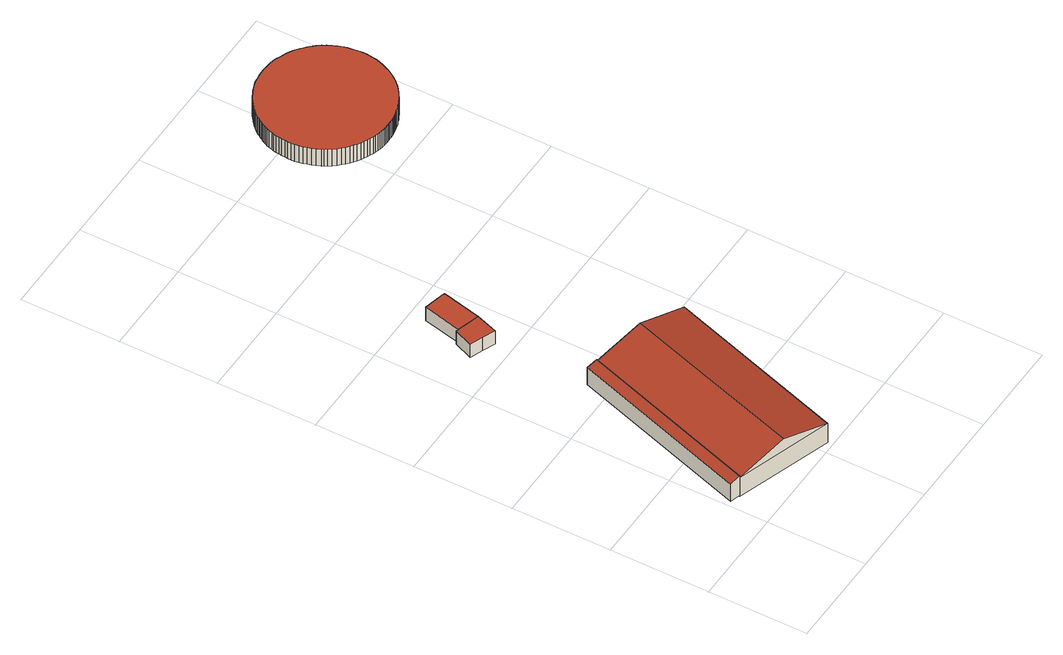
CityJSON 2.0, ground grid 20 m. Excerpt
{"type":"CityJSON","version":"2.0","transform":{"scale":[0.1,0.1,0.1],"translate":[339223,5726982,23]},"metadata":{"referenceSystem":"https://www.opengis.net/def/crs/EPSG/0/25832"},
"CityObjects":{
"building1":{"type":"Building","attributes":{"Geometrietyp2DReferenz":"3000","Gemeindeschluessel":"05170048","function":"51009_1610","roofType":"2100","measuredHeight":4.79},"geometry":[{"type":"Solid","lod":"2","boundaries":[[[[0,1,2,3]],[[4,5,1,0]],[[6,7,5,4]],[[3,2,7,6]],[[4,0,3,6]],[[1,5,7,2]]]],"semantics":{"surfaces":[{"type":"WallSurface"},{"type":"RoofSurface"},{"type":"GroundSurface"}],"values":[[0,0,0,0,1,2]]}}]},
"building2":{"type":"Building","attributes":{"Geometrietyp2DReferenz":"3000","Gemeindeschluessel":"05170048","function":"31001_2724","roofType":"3100","measuredHeight":7.46},"address":[{"country":"Germany","locality":"Wesel","thoroughfareNumber":"24","thoroughfareName":"Auf dem Heidchen"}],"geometry":[{"type":"Solid","lod":"2","boundaries":[[[[8,9,10,11]],[[12,13,9,8]],[[14,15,13,12]],[[11,10,15,14]],[[8,16,12]],[[14,17,11]],[[11,17,16,8]],[[12,16,17,14]],[[9,13,15,10]]]],"semantics":{"surfaces":[{"type":"WallSurface"},{"type":"RoofSurface"},{"type":"GroundSurface"}],"values":[[0,0,0,0,0,0,1,1,2]]}}]},
"building3":{"type":"Building","attributes":{"Geometrietyp2DReferenz":"3000","Gemeindeschluessel":"05170048","function":"51009_1610","roofType":"1000","measuredHeight":3.27},"geometry":[{"type":"Solid","lod":"2","boundaries":[[[[18,19,20,21]],[[22,23,19,18]],[[24,25,23,22]],[[26,27,25,24]],[[28,29,27,26]],[[21,20,29,28]],[[26,24,22,18,21,28]],[[19,23,25,27,29,20]]]],"semantics":{"surfaces":[{"type":"WallSurface"},{"type":"RoofSurface"},{"type":"GroundSurface"}],"values":[[0,0,0,0,0,0,1,2]]}}]},
"building4":{"type":"Building","attributes":{"Geometrietyp2DReferenz":"3000","Gemeindeschluessel":"05170048","function":"51009_1610","roofType":"1000","measuredHeight":3.29},"geometry":[{"type":"Solid","lod":"2","boundaries":[[[[30,31,32,33]],[[34,35,31,30]],[[21,20,35,34]],[[28,29,20,21]],[[33,32,29,28]],[[21,34,30,33,28]],[[31,35,20,29,32]]]],"semantics":{"surfaces":[{"type":"WallSurface"},{"type":"RoofSurface"},{"type":"GroundSurface"}],"values":[[0,0,0,0,0,1,2]]}}]},
"building5":{"type":"Building","attributes":{"Geometrietyp2DReferenz":"3000","Gemeindeschluessel":"05170048","function":"51003_1201","roofType":"1000","measuredHeight":4.08},"geometry":[{"type":"Solid","lod":"2","boundaries":[[[[36,37,38,39]],[[40,41,37,36]],[[42,43,41,40]],[[44,45,43,42]],[[46,47,45,44]],[[48,49,47,46]],[[50,51,49,48]],[[52,53,51,50]],[[54,55,53,52]],[[56,57,55,54]],[[58,59,57,56]],[[60,61,59,58]],[[62,63,61,60]],[[64,65,63,62]],[[66,67,65,64]],[[68,69,67,66]],[[70,71,69,68]],[[72,73,71,70]],[[74,75,73,72]],[[76,77,75,74]],[[78,79,77,76]],[[80,81,79,78]],[[82,83,81,80]],[[84,85,83,82]],[[86,87,85,84]],[[88,89,87,86]],[[90,91,89,88]],[[92,93,91,90]],[[94,95,93,92]],[[96,97,95,94]],[[98,99,97,96]],[[100,101,99,98]],[[102,103,101,100]],[[104,105,103,102]],[[106,107,105,104]],[[108,109,107,106]],[[110,111,109,108]],[[112,113,111,110]],[[114,115,113,112]],[[116,117,115,114]],[[118,119,117,116]],[[120,121,119,118]],[[122,123,121,120]],[[124,125,123,122]],[[126,127,125,124]],[[128,129,127,126]],[[130,131,129,128]],[[132,133,131,130]],[[134,135,133,132]],[[136,137,135,134]],[[138,139,137,136]],[[140,141,139,138]],[[142,143,141,140]],[[144,145,143,142]],[[146,147,145,144]],[[148,149,147,146]],[[150,151,149,148]],[[152,153,151,150]],[[154,155,153,152]],[[156,157,155,154]],[[158,159,157,156]],[[160,161,159,158]],[[162,163,161,160]],[[164,165,163,162]],[[166,167,165,164]],[[168,169,167,166]],[[170,171,169,168]],[[172,173,171,170]],[[174,175,173,172]],[[176,177,175,174]],[[178,179,177,176]],[[180,181,179,178]],[[182,183,181,180]],[[184,185,183,182]],[[186,187,185,184]],[[188,189,187,186]],[[190,191,189,188]],[[192,193,191,190]],[[194,195,193,192]],[[196,197,195,194]],[[198,199,197,196]],[[200,201,199,198]],[[202,203,201,200]],[[204,205,203,202]],[[206,207,205,204]],[[208,209,207,206]],[[210,211,209,208]],[[212,213,211,210]],[[214,215,213,212]],[[216,217,215,214]],[[218,219,217,216]],[[220,221,219,218]],[[222,223,221,220]],[[224,225,223,222]],[[226,227,225,224]],[[228,229,227,226]],[[230,231,229,228]],[[232,233,231,230]],[[234,235,233,232]],[[236,237,235,234]],[[238,239,237,236]],[[240,241,239,238]],[[242,243,241,240]],[[244,245,243,242]],[[246,247,245,244]],[[248,249,247,246]],[[250,251,249,248]],[[252,253,251,250]],[[254,255,253,252]],[[256,257,255,254]],[[258,259,257,256]],[[260,261,259,258]],[[262,263,261,260]],[[264,265,263,262]],[[266,267,265,264]],[[268,269,267,266]],[[270,271,269,268]],[[272,273,271,270]],[[274,275,273,272]],[[276,277,275,274]],[[278,279,277,276]],[[280,281,279,278]],[[282,283,281,280]],[[284,285,283,282]],[[286,287,285,284]],[[39,38,287,286]],[[284,282,280,278,276,274,272,270,268,266,264,262,260,258,256,254,252,250,248,246,244,242,240,238,236,234,232,230,228,226,224,222,220,218,216,214,212,210,208,206,204,202,200,198,196,194,192,190,188,186,184,182,180,178,176,174,172,170,168,166,164,162,160,158,156,154,152,150,148,146,144,142,140,138,136,134,132,130,128,126,124,122,120,118,116,114,112,110,108,106,104,102,100,98,96,94,92,90,88,86,84,82,80,78,76,74,72,70,68,66,64,62,60,58,56,54,52,50,48,46,44,42,40,36,39,286]],[[37,41,43,45,47,49,51,53,55,57,59,61,63,65,67,69,71,73,75,77,79,81,83,85,87,89,91,93,95,97,99,101,103,105,107,109,111,113,115,117,119,121,123,125,127,129,131,133,135,137,139,141,143,145,147,149,151,153,155,157,159,161,163,165,167,169,171,173,175,177,179,181,183,185,187,189,191,193,195,197,199,201,203,205,207,209,211,213,215,217,219,221,223,225,227,229,231,233,235,237,239,241,243,245,247,249,251,253,255,257,259,261,263,265,267,269,271,273,275,277,279,281,283,285,287,38]]]],"semantics":{"surfaces":[{"type":"WallSurface"},{"type":"RoofSurface"},{"type":"GroundSurface"}],"values":[[0,0,0,0,0,0,0,0,0,0,0,0,0,0,0,0,0,0,0,0,0,0,0,0,0,0,0,0,0,0,0,0,0,0,0,0,0,0,0,0,0,0,0,0,0,0,0,0,0,0,0,0,0,0,0,0,0,0,0,0,0,0,0,0,0,0,0,0,0,0,0,0,0,0,0,0,0,0,0,0,0,0,0,0,0,0,0,0,0,0,0,0,0,0,0,0,0,0,0,0,0,0,0,0,0,0,0,0,0,0,0,0,0,0,0,0,0,0,0,0,0,0,0,0,0,0,1,2]]}}]}
},
"vertices":[
[5,77,58],[5,77,16],[25,71,16],[25,71,64],[123,440,58],[123,440,16],[143,433,64],[143,433,16],
[218,8,60],[218,8,14],[336,371,14],[336,371,60],[25,71,60],[25,71,14],[143,433,60],[143,433,14],[122,40,88],[239,402,88],
[127,630,47],[127,630,14],[142,674,14],[142,674,47],[102,640,47],[102,640,14],[76,650,47],[76,650,14],[92,688,47],[92,688,14],[97,687,47],[97,687,14],
[155,755,47],[155,755,14],[115,764,14],[115,764,47],[160,753,47],[160,753,14],
[349,1128,48],[349,1128,7],[353,1120,7],[353,1120,48],[346,1135,48],[346,1135,7],[344,1143,48],[344,1143,7],[342,1150,48],[342,1150,7],[340,1157,48],[340,1157,7],[339,1165,48],[339,1165,7],[339,1172,48],[339,1172,7],[338,1179,48],[338,1179,7],[339,1185,48],[339,1185,7],[339,1192,48],[339,1192,7],[340,1198,48],[340,1198,7],[341,1204,48],[341,1204,7],[342,1210,48],[342,1210,7],[344,1215,48],[344,1215,7],[345,1221,48],[345,1221,7],[347,1226,48],[347,1226,7],[349,1230,48],[349,1230,7],[351,1235,48],[351,1235,7],[353,1239,48],[353,1239,7],[356,1243,48],[356,1243,7],[358,1247,48],[358,1247,7],[361,1251,48],[361,1251,7],[363,1255,48],[363,1255,7],[367,1259,48],[367,1259,7],[370,1263,48],[370,1263,7],[374,1267,48],[374,1267,7],[378,1271,48],[378,1271,7],[382,1275,48],[382,1275,7],[387,1279,48],[387,1279,7],[392,1283,48],[392,1283,7],[397,1287,48],[397,1287,7],[403,1290,48],[403,1290,7],[409,1293,48],[409,1293,7],[415,1296,48],[415,1296,7],[422,1299,48],[422,1299,7],[429,1302,48],[429,1302,7],[437,1304,48],[437,1304,7],[444,1305,48],[444,1305,7],[452,1306,48],[452,1306,7],[461,1307,48],[461,1307,7],[467,1307,48],[467,1307,7],[473,1307,48],[473,1307,7],[481,1306,48],[481,1306,7],[489,1305,48],[489,1305,7],[497,1304,48],[497,1304,7],[504,1302,48],[504,1302,7],[511,1299,48],[511,1299,7],[518,1296,48],[518,1296,7],[525,1293,48],[525,1293,7],[531,1290,48],[531,1290,7],[536,1287,48],[536,1287,7],[542,1283,48],[542,1283,7],[547,1279,48],[547,1279,7],[551,1275,48],[551,1275,7],[556,1271,48],[556,1271,7],[560,1267,48],[560,1267,7],[563,1263,48],[563,1263,7],[567,1259,48],[567,1259,7],[570,1255,48],[570,1255,7],[573,1251,48],[573,1251,7],[575,1247,48],[575,1247,7],[578,1243,48],[578,1243,7],[580,1239,48],[580,1239,7],[582,1235,48],[582,1235,7],[584,1230,48],[584,1230,7],[586,1226,48],[586,1226,7],[588,1221,48],[588,1221,7],[590,1215,48],[590,1215,7],[591,1210,48],[591,1210,7],[592,1204,48],[592,1204,7],[593,1198,48],[593,1198,7],[594,1192,48],[594,1192,7],[595,1185,48],[595,1185,7],[595,1179,48],[595,1179,7],[595,1172,48],[595,1172,7],[594,1165,48],[594,1165,7],[593,1157,48],[593,1157,7],[592,1150,48],[592,1150,7],[590,1143,48],[590,1143,7],[587,1135,48],[587,1135,7],[584,1128,48],[584,1128,7],[581,1120,48],[581,1120,7],[578,1115,48],[578,1115,7],[575,1110,48],[575,1110,7],[570,1103,48],[570,1103,7],[565,1096,48],[565,1096,7],[560,1091,48],[560,1091,7],[554,1085,48],[554,1085,7],[548,1080,48],[548,1080,7],[543,1076,48],[543,1076,7],[537,1072,48],[537,1072,7],[531,1068,48],[531,1068,7],[525,1065,48],[525,1065,7],[519,1062,48],[519,1062,7],[513,1060,48],[513,1060,7],[508,1057,48],[508,1057,7],[502,1056,48],[502,1056,7],[497,1054,48],[497,1054,7],[491,1053,48],[491,1053,7],[486,1052,48],[486,1052,7],[481,1051,48],[481,1051,7],[476,1051,48],[476,1051,7],[471,1051,48],[471,1051,7],[467,1051,48],[467,1051,7],[462,1051,48],[462,1051,7],[457,1051,48],[457,1051,7],[452,1051,48],[452,1051,7],[447,1052,48],[447,1052,7],[442,1053,48],[442,1053,7],[437,1054,48],[437,1054,7],[431,1056,48],[431,1056,7],[426,1057,48],[426,1057,7],[420,1060,48],[420,1060,7],[414,1062,48],[414,1062,7],[408,1065,48],[408,1065,7],[402,1068,48],[402,1068,7],[396,1072,48],[396,1072,7],[391,1076,48],[391,1076,7],[385,1080,48],[385,1080,7],[379,1085,48],[379,1085,7],[374,1091,48],[374,1091,7],[368,1096,48],[368,1096,7],[363,1103,48],[363,1103,7],[359,1110,48],[359,1110,7],[356,1115,48],[356,1115,7]
]}
